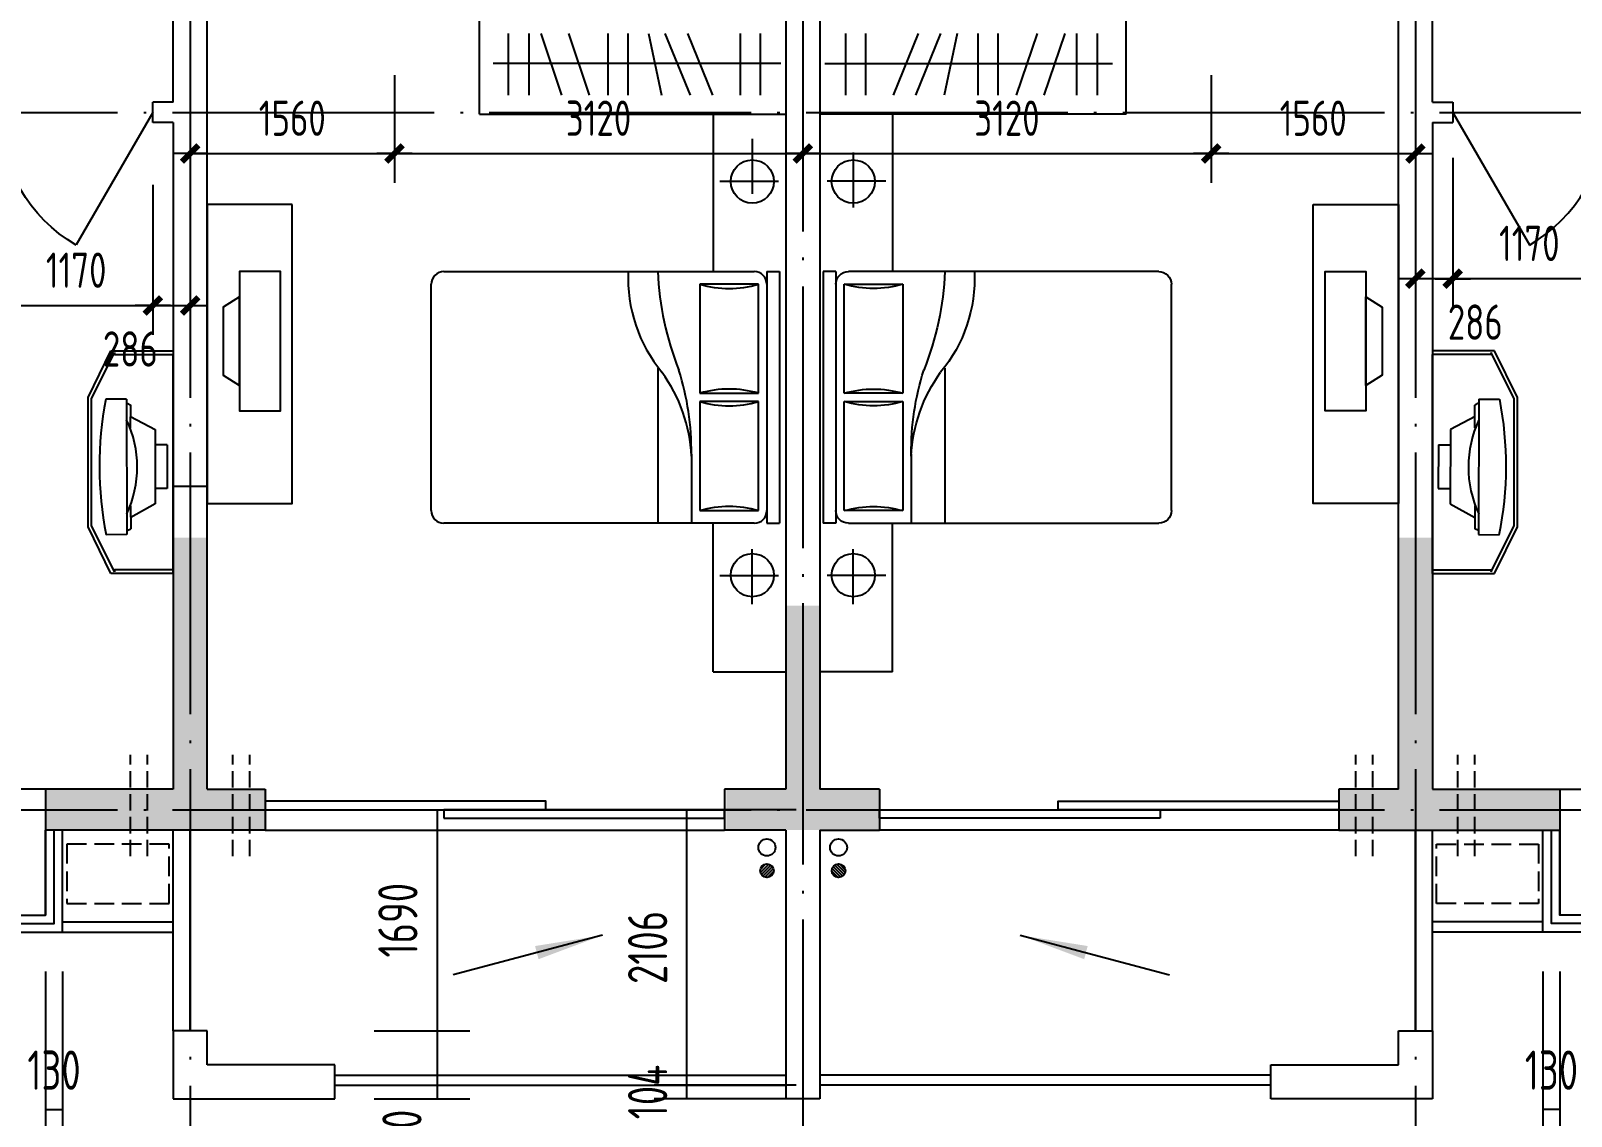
# Model space of a CAD drawing. Extents: x -726032 to 135930, y -151624 to 587044.
# Drawn here: x -475725 to -463956, y 460734 to 469031 of the extents above; entities that cross this region are included whole.
import ezdxf
from ezdxf.enums import TextEntityAlignment as Align

# ---------------------------------------------------------------- set-up
doc = ezdxf.new("R2010")
doc.units = 0
doc.header["$LTSCALE"] = 1000
doc.header["$MEASUREMENT"] = 0
doc.linetypes.add('DASH', pattern=[0.35, 0.25, -0.1])
doc.linetypes.add('DOTE', pattern=[2.42, 2, -0.2, 0.02, -0.2])
doc.layers.get('0').update_dxf_attribs({"linetype": 'CONTINUOUS'})
doc.layers.get('DEFPOINTS').update_dxf_attribs({"color": 1, "linetype": 'CONTINUOUS'})
for name, color, linetype in [('COLUMN', 170, 'CONTINUOUS'), ('DOTE', 8, 'DOTE'), ('GROUND', 45, 'CONTINUOUS'), ('PUB_DIM', 245, 'CONTINUOUS'), ('ROOF', 4, 'CONTINUOUS'), ('WALL', 255, 'CONTINUOUS'), ('WINDOW', 155, 'CONTINUOUS'), ('WINDOW_TEXT', 7, 'CONTINUOUS'), ('家具', 252, 'CONTINUOUS'), ('空调', 245, 'CONTINUOUS'), ('雨水管', 20, 'CONTINUOUS')]:
    doc.layers.add(name, color=color, linetype=linetype)
doc.styles.add('ATT', font='TXT')
doc.styles.add('DIM_FONT', font='isocp.shx', dxfattribs={"width": 0.8})
doc.styles.add('SIMPLEX', font='SIMPLEX.SHX')
doc.dimstyles.new('DIMA', dxfattribs={"dimtxt": 300, "dimasz": 1, "dimexe": 250, "dimexo": 300, "dimgap": 150, "dimtad": 1, "dimdec": 0, "dimzin": 0, "dimdsep": 46, "dimtxsty": 'DIM_FONT', "dimcen": 0.09, "dimse1": 1, "dimclrt": 142, "dimadec": 0, "dimazin": 0, "dimtfac": 1, "dimtdec": 0, "dimtix": 1, "dimtmove": 2, "dimatfit": 3, "dimfxl": 1, "dimtolj": 1, "dimtzin": 0, "dimarcsym": 0})
doc.dimstyles.new('DIMB', dxfattribs={"dimtxt": 300, "dimasz": 1, "dimexe": 250, "dimexo": 300, "dimgap": 150, "dimtad": 1, "dimdec": 0, "dimzin": 0, "dimdsep": 46, "dimtxsty": 'DIM_FONT', "dimcen": 0.09, "dimse2": 1, "dimclrt": 142, "dimadec": 0, "dimazin": 0, "dimtfac": 1, "dimtdec": 0, "dimtix": 1, "dimtmove": 2, "dimatfit": 3, "dimfxl": 1, "dimtolj": 1, "dimtzin": 0, "dimarcsym": 0})
doc.dimstyles.new('DIMN', dxfattribs={"dimtxt": 300, "dimasz": 1, "dimexe": 250, "dimexo": 300, "dimgap": 150, "dimtad": 1, "dimdec": 0, "dimzin": 0, "dimdsep": 46, "dimtxsty": 'DIM_FONT', "dimcen": 0.09, "dimclrt": 142, "dimadec": 0, "dimazin": 0, "dimtfac": 1, "dimtdec": 0, "dimtix": 1, "dimtmove": 2, "dimatfit": 3, "dimfxl": 1, "dimtolj": 1, "dimtzin": 0, "dimarcsym": 0})

# ---------------------------------------------------------------- blocks, each defined once
blk = doc.blocks.new('_DIMX')
blk.add_line((-150, 0), (150, 0))
at = {"const_width": 50}
blk.add_lwpolyline([(-70, -70), (70, 70)], dxfattribs=at)
blk = doc.blocks.new('*D3746')
at = {"layer": 'DEFPOINTS', "color": 0, "transparency": 16777216}
for p in [(-472947, 468963), (-469827, 468963), (-469827, 468093)]:
    blk.add_point(p, dxfattribs=at)
at = {"layer": 'PUB_DIM', "color": 0, "lineweight": -2, "transparency": 16777216}
for p, q in [((-472947, 468693), (-472947, 467868)), ((-472946, 468093), (-469828, 468093))]:
    blk.add_line(p, q, dxfattribs=at)
at = {"layer": 'PUB_DIM', "color": 0, "lineweight": -2, "transparency": 16777216, "xscale": 0.9, "yscale": 0.9, "zscale": 0.9, "rotation": 180}
blk.add_blockref('_DIMX', (-472947, 468093), dxfattribs=at)
at = {"layer": 'PUB_DIM', "color": 0, "lineweight": -2, "transparency": 16777216, "xscale": 0.9, "yscale": 0.9, "zscale": 0.9}
blk.add_blockref('_DIMX', (-469827, 468093), dxfattribs=at)
at = {"layer": 'PUB_DIM', "color": 142, "transparency": 16777216, "insert": (-471387, 468363), "char_height": 270, "attachment_point": 5, "style": 'DIM_FONT'}
blk.add_mtext('\\A1;3120', dxfattribs=at)
blk = doc.blocks.new('12PBED04')
at = {"color": 0, "linetype": 'ByBlock'}
for p, q in [((0, 0), (0, 60)), ((3, 60), (0, 60)), ((3, 0), (3, 60)), ((6, 60), (80, 60)), ((21, 43.5), (21, 60)), ((29, 23), (29, 60)), ((5, 57), (5, 31)), ((19, 57), (5, 57)), ((19, 31), (19, 57)), ((83, 57), (83, 3)), ((5, 31), (19, 31)), ((19, 29), (5, 29)), ((5, 29), (5, 3)), ((19, 3), (19, 29)), ((3, 0), (0, 0)), ((5, 3), (19, 3)), ((80, 0), (6, 0))]:
    blk.add_line(p, q, dxfattribs=at)
for centre, radius, start, end in [((6, 57), 3, 90, 180), ((80, 57), 3, 0, 90), ((12, 81), 25, 253.739795, 286.260205), ((83.75, 42.6875), 62.75526, 179.258164, 197.803367), ((57.725806, 45.629032), 36.761918, 182.539782, 216.040311), ((12, 7), 25, 73.739795, 106.260205), ((12, 53), 25, 253.739795, 286.260205), ((-44.51087, -3.358696), 73.587559, 2.616012, 21.406944), ((0.75, 1.5), 35.338541, 357.56726, 39.546081), ((12, -21), 25, 73.739795, 106.260205), ((6, 3), 3, 180, 270), ((80, 3), 3, 270, 0)]:
    blk.add_arc(centre, radius, start, end, dxfattribs=at)
at = {"color": 0, "linetype": 'ByBlock', "style": 'ATT'}
for tag, flags, p in [('ITEM', 3, (50, 35)), ('ROOM_NUMBER', 1, (50, 20.5))]:
    blk.add_attdef(tag, text='', height=6, dxfattribs=dict(at, flags=flags)).set_placement(p, align=Align.CENTER)
blk = doc.blocks.new('*D1134')
at = {"layer": 'DEFPOINTS', "color": 0, "transparency": 16777216}
for p in [(-474507, 468963), (-472947, 468963), (-472947, 468093)]:
    blk.add_point(p, dxfattribs=at)
at = {"layer": 'PUB_DIM', "color": 0, "lineweight": -2, "transparency": 16777216}
for p, q in [((-474507, 468693), (-474507, 467868)), ((-472947, 468693), (-472947, 467868)), ((-474506, 468093), (-472948, 468093))]:
    blk.add_line(p, q, dxfattribs=at)
at = {"layer": 'PUB_DIM', "color": 0, "lineweight": -2, "transparency": 16777216, "xscale": 0.9, "yscale": 0.9, "zscale": 0.9, "rotation": 180}
blk.add_blockref('_DIMX', (-474507, 468093), dxfattribs=at)
at = {"layer": 'PUB_DIM', "color": 0, "lineweight": -2, "transparency": 16777216, "xscale": 0.9, "yscale": 0.9, "zscale": 0.9}
blk.add_blockref('_DIMX', (-472947, 468093), dxfattribs=at)
at = {"layer": 'PUB_DIM', "color": 142, "transparency": 16777216, "insert": (-473727, 468363), "char_height": 270, "attachment_point": 5, "style": 'DIM_FONT'}
blk.add_mtext('\\A1;1560', dxfattribs=at)
blk = doc.blocks.new('*D2383')
at = {"layer": 'DEFPOINTS', "color": 0, "transparency": 16777216}
for p in [(-474793, 468124), (-474507, 468124), (-474507, 466931)]:
    blk.add_point(p, dxfattribs=at)
at = {"layer": 'PUB_DIM', "color": 0, "lineweight": -2, "transparency": 16777216}
for p, q in [((-474507, 467854), (-474507, 466706)), ((-474792, 466931), (-474508, 466931))]:
    blk.add_line(p, q, dxfattribs=at)
at = {"layer": 'PUB_DIM', "color": 0, "lineweight": -2, "transparency": 16777216, "xscale": 0.9, "yscale": 0.9, "zscale": 0.9, "rotation": 180}
blk.add_blockref('_DIMX', (-474793, 466931), dxfattribs=at)
at = {"layer": 'PUB_DIM', "color": 0, "lineweight": -2, "transparency": 16777216, "xscale": 0.9, "yscale": 0.9, "zscale": 0.9}
blk.add_blockref('_DIMX', (-474507, 466931), dxfattribs=at)
at = {"layer": 'PUB_DIM', "color": 142, "transparency": 16777216, "insert": (-474964, 466599), "char_height": 270, "attachment_point": 5, "style": 'DIM_FONT'}
blk.add_mtext('\\A1;286', dxfattribs=at)
blk = doc.blocks.new('*D2384')
at = {"layer": 'DEFPOINTS', "color": 0, "transparency": 16777216}
for p in [(-475963, 468124), (-474793, 468124), (-474793, 466931)]:
    blk.add_point(p, dxfattribs=at)
at = {"layer": 'PUB_DIM', "color": 0, "lineweight": -2, "transparency": 16777216}
for p, q in [((-474793, 467854), (-474793, 466706)), ((-475962, 466931), (-474794, 466931))]:
    blk.add_line(p, q, dxfattribs=at)
at = {"layer": 'PUB_DIM', "color": 0, "lineweight": -2, "transparency": 16777216, "xscale": 0.9, "yscale": 0.9, "zscale": 0.9, "rotation": 180}
blk.add_blockref('_DIMX', (-475963, 466931), dxfattribs=at)
at = {"layer": 'PUB_DIM', "color": 0, "lineweight": -2, "transparency": 16777216, "xscale": 0.9, "yscale": 0.9, "zscale": 0.9}
blk.add_blockref('_DIMX', (-474793, 466931), dxfattribs=at)
at = {"layer": 'PUB_DIM', "color": 142, "transparency": 16777216, "insert": (-475378, 467201), "char_height": 270, "attachment_point": 5, "style": 'DIM_FONT'}
blk.add_mtext('\\A1;1170', dxfattribs=at)
blk = doc.blocks.new('_DBLK')
blk.add_line((-0.5, 0), (0, -0.866))
blk.add_arc((-0.5, 0), 1, 300, 0)
at = {"layer": 'WINDOW_TEXT', "style": 'SIMPLEX', "flags": 9}
blk.add_attdef('A', text='', height=1, dxfattribs=at).set_placement((0, 1.5), align=Align.MIDDLE)
blk = doc.blocks.new('*D1138')
at = {"layer": 'DEFPOINTS', "color": 0, "transparency": 16777216}
for p in [(-475612, 462141), (-475482, 462141), (-475482, 460786)]:
    blk.add_point(p, dxfattribs=at)
at = {"layer": 'PUB_DIM', "color": 0, "lineweight": -2, "transparency": 16777216}
for p, q in [((-475612, 461841), (-475612, 460536)), ((-475482, 461841), (-475482, 460536)), ((-475613, 460786), (-475614, 460786)), ((-475612, 460786), (-475482, 460786)), ((-475481, 460786), (-475480, 460786))]:
    blk.add_line(p, q, dxfattribs=at)
at = {"layer": 'PUB_DIM', "color": 0, "transparency": 16777216}
for points in [[(-475613, 460787), (-475613, 460786), (-475612, 460786)], [(-475481, 460787), (-475481, 460786), (-475482, 460786)]]:
    blk.add_solid(points, dxfattribs=at)
at = {"layer": 'PUB_DIM', "color": 142, "transparency": 16777216, "insert": (-475547, 461086), "char_height": 300, "attachment_point": 5, "style": 'DIM_FONT'}
blk.add_mtext('\\A1;130', dxfattribs=at)
blk = doc.blocks.new('*D1194')
at = {"layer": 'DEFPOINTS', "color": 0, "transparency": 16777216}
for p in [(-466707, 468963), (-465147, 468963), (-465147, 468093)]:
    blk.add_point(p, dxfattribs=at)
at = {"layer": 'PUB_DIM', "color": 0, "lineweight": -2, "transparency": 16777216}
for p, q in [((-466707, 468693), (-466707, 467868)), ((-465147, 468693), (-465147, 467868)), ((-466706, 468093), (-465148, 468093))]:
    blk.add_line(p, q, dxfattribs=at)
at = {"layer": 'PUB_DIM', "color": 0, "lineweight": -2, "transparency": 16777216, "xscale": 0.9, "yscale": 0.9, "zscale": 0.9, "rotation": 180}
blk.add_blockref('_DIMX', (-466707, 468093), dxfattribs=at)
at = {"layer": 'PUB_DIM', "color": 0, "lineweight": -2, "transparency": 16777216, "xscale": 0.9, "yscale": 0.9, "zscale": 0.9}
blk.add_blockref('_DIMX', (-465147, 468093), dxfattribs=at)
at = {"layer": 'PUB_DIM', "color": 142, "transparency": 16777216, "insert": (-465927, 468363), "char_height": 270, "attachment_point": 5, "style": 'DIM_FONT'}
blk.add_mtext('\\A1;1560', dxfattribs=at)
blk = doc.blocks.new('*D2428')
at = {"layer": 'DEFPOINTS', "color": 0, "transparency": 16777216}
for p in [(-465147, 468329), (-464861, 468329), (-465147, 467136)]:
    blk.add_point(p, dxfattribs=at)
at = {"layer": 'PUB_DIM', "color": 0, "lineweight": -2, "transparency": 16777216}
for p, q in [((-465147, 468059), (-465147, 466911)), ((-464862, 467136), (-465146, 467136))]:
    blk.add_line(p, q, dxfattribs=at)
at = {"layer": 'PUB_DIM', "color": 0, "lineweight": -2, "transparency": 16777216, "xscale": 0.9, "yscale": 0.9, "zscale": 0.9, "rotation": 180}
blk.add_blockref('_DIMX', (-465147, 467136), dxfattribs=at)
at = {"layer": 'PUB_DIM', "color": 0, "lineweight": -2, "transparency": 16777216, "xscale": 0.9, "yscale": 0.9, "zscale": 0.9}
blk.add_blockref('_DIMX', (-464861, 467136), dxfattribs=at)
at = {"layer": 'PUB_DIM', "color": 142, "transparency": 16777216, "insert": (-464689, 466804), "char_height": 270, "attachment_point": 5, "style": 'DIM_FONT'}
blk.add_mtext('\\A1;286', dxfattribs=at)
blk = doc.blocks.new('*D2430')
at = {"layer": 'DEFPOINTS', "color": 0, "transparency": 16777216}
for p in [(-464861, 468329), (-463691, 468329), (-464861, 467136)]:
    blk.add_point(p, dxfattribs=at)
at = {"layer": 'PUB_DIM', "color": 0, "lineweight": -2, "transparency": 16777216}
for p, q in [((-464861, 468059), (-464861, 466911)), ((-463692, 467136), (-464860, 467136))]:
    blk.add_line(p, q, dxfattribs=at)
at = {"layer": 'PUB_DIM', "color": 0, "lineweight": -2, "transparency": 16777216, "xscale": 0.9, "yscale": 0.9, "zscale": 0.9, "rotation": 180}
blk.add_blockref('_DIMX', (-464861, 467136), dxfattribs=at)
at = {"layer": 'PUB_DIM', "color": 0, "lineweight": -2, "transparency": 16777216, "xscale": 0.9, "yscale": 0.9, "zscale": 0.9}
blk.add_blockref('_DIMX', (-463691, 467136), dxfattribs=at)
at = {"layer": 'PUB_DIM', "color": 142, "transparency": 16777216, "insert": (-464276, 467406), "char_height": 270, "attachment_point": 5, "style": 'DIM_FONT'}
blk.add_mtext('\\A1;1170', dxfattribs=at)
blk = doc.blocks.new('*D1197')
at = {"layer": 'DEFPOINTS', "color": 0, "transparency": 16777216}
for p in [(-464172, 462141), (-464042, 462141), (-464172, 460786)]:
    blk.add_point(p, dxfattribs=at)
at = {"layer": 'PUB_DIM', "color": 0, "lineweight": -2, "transparency": 16777216}
for p, q in [((-464172, 461841), (-464172, 460536)), ((-464042, 461841), (-464042, 460536)), ((-464173, 460786), (-464174, 460786)), ((-464042, 460786), (-464172, 460786)), ((-464041, 460786), (-464040, 460786))]:
    blk.add_line(p, q, dxfattribs=at)
at = {"layer": 'PUB_DIM', "color": 0, "transparency": 16777216}
for points in [[(-464173, 460787), (-464173, 460786), (-464172, 460786)], [(-464041, 460787), (-464041, 460786), (-464042, 460786)]]:
    blk.add_solid(points, dxfattribs=at)
at = {"layer": 'PUB_DIM', "color": 142, "transparency": 16777216, "insert": (-464107, 461086), "char_height": 300, "attachment_point": 5, "style": 'DIM_FONT'}
blk.add_mtext('\\A1;130', dxfattribs=at)
blk = doc.blocks.new('*D2437')
at = {"layer": 'DEFPOINTS', "color": 0, "transparency": 16777216}
for p in [(-469827, 468963), (-466707, 468963), (-466707, 468093)]:
    blk.add_point(p, dxfattribs=at)
at = {"layer": 'PUB_DIM', "color": 0, "lineweight": -2, "transparency": 16777216}
for p, q in [((-466707, 468693), (-466707, 467868)), ((-469826, 468093), (-466708, 468093))]:
    blk.add_line(p, q, dxfattribs=at)
at = {"layer": 'PUB_DIM', "color": 0, "lineweight": -2, "transparency": 16777216, "xscale": 0.9, "yscale": 0.9, "zscale": 0.9, "rotation": 180}
blk.add_blockref('_DIMX', (-469827, 468093), dxfattribs=at)
at = {"layer": 'PUB_DIM', "color": 0, "lineweight": -2, "transparency": 16777216, "xscale": 0.9, "yscale": 0.9, "zscale": 0.9}
blk.add_blockref('_DIMX', (-466707, 468093), dxfattribs=at)
at = {"layer": 'PUB_DIM', "color": 142, "transparency": 16777216, "insert": (-468267, 468363), "char_height": 270, "attachment_point": 5, "style": 'DIM_FONT'}
blk.add_mtext('\\A1;3120', dxfattribs=at)
blk = doc.blocks.new('_ARROW')
blk.add_solid([(0, 0), (-1, 0.1), (-1, -0.1)])
blk = doc.blocks.new('*D3956')
at = {"layer": 'DEFPOINTS', "color": 0, "transparency": 16777216}
for p in [(-473402, 461387), (-473402, 460867), (-472620, 460867)]:
    blk.add_point(p, dxfattribs=at)
at = {"layer": 'PUB_DIM', "color": 0, "lineweight": -2, "transparency": 16777216}
for p, q in [((-473102, 461387), (-472370, 461387)), ((-472620, 461386), (-472620, 460868)), ((-473102, 460867), (-472370, 460867))]:
    blk.add_line(p, q, dxfattribs=at)
at = {"layer": 'PUB_DIM', "color": 0, "transparency": 16777216}
for points in [[(-472620, 461386), (-472619, 461386), (-472620, 461387)], [(-472620, 460868), (-472619, 460868), (-472620, 460867)]]:
    blk.add_solid(points, dxfattribs=at)
at = {"layer": 'PUB_DIM', "color": 142, "transparency": 16777216, "insert": (-472889, 460558), "char_height": 300, "attachment_point": 5, "rotation": 90, "style": 'DIM_FONT'}
blk.add_mtext('\\A1;520', dxfattribs=at)
blk = doc.blocks.new('*D3955')
at = {"layer": 'DEFPOINTS', "color": 0, "transparency": 16777216}
for p in [(-473402, 463077), (-473402, 461387), (-472620, 461387)]:
    blk.add_point(p, dxfattribs=at)
at = {"layer": 'PUB_DIM', "color": 0, "lineweight": -2, "transparency": 16777216}
for p, q in [((-473102, 463077), (-472370, 463077)), ((-472620, 463076), (-472620, 461388)), ((-473102, 461387), (-472370, 461387))]:
    blk.add_line(p, q, dxfattribs=at)
at = {"layer": 'PUB_DIM', "color": 0, "transparency": 16777216}
for points in [[(-472620, 463076), (-472619, 463076), (-472620, 463077)], [(-472620, 461388), (-472619, 461388), (-472620, 461387)]]:
    blk.add_solid(points, dxfattribs=at)
at = {"layer": 'PUB_DIM', "color": 142, "transparency": 16777216, "insert": (-472920, 462232), "char_height": 300, "attachment_point": 5, "rotation": 90, "style": 'DIM_FONT'}
blk.add_mtext('\\A1;1690', dxfattribs=at)
blk = doc.blocks.new('*D3953')
at = {"layer": 'DEFPOINTS', "color": 0, "transparency": 16777216}
for p in [(-470712, 463077), (-469578, 463077), (-469578, 460971)]:
    blk.add_point(p, dxfattribs=at)
at = {"layer": 'PUB_DIM', "color": 0, "lineweight": -2, "transparency": 16777216}
for p, q in [((-469878, 463077), (-470962, 463077)), ((-470712, 460972), (-470712, 463076)), ((-469878, 460971), (-470962, 460971))]:
    blk.add_line(p, q, dxfattribs=at)
at = {"layer": 'PUB_DIM', "color": 0, "transparency": 16777216}
for points in [[(-470712, 463076), (-470711, 463076), (-470712, 463077)], [(-470712, 460972), (-470711, 460972), (-470712, 460971)]]:
    blk.add_solid(points, dxfattribs=at)
at = {"layer": 'PUB_DIM', "color": 142, "transparency": 16777216, "insert": (-471012, 462024), "char_height": 300, "attachment_point": 5, "rotation": 90, "style": 'DIM_FONT'}
blk.add_mtext('\\A1;2106', dxfattribs=at)
blk = doc.blocks.new('*D3954')
at = {"layer": 'DEFPOINTS', "color": 0, "transparency": 16777216}
for p in [(-470712, 460971), (-469578, 460971), (-469578, 460867)]:
    blk.add_point(p, dxfattribs=at)
at = {"layer": 'PUB_DIM', "color": 0, "lineweight": -2, "transparency": 16777216}
for p, q in [((-469878, 460971), (-470962, 460971)), ((-470712, 460972), (-470712, 460973)), ((-470712, 460867), (-470712, 460971)), ((-469878, 460867), (-470962, 460867)), ((-470712, 460866), (-470712, 460865))]:
    blk.add_line(p, q, dxfattribs=at)
at = {"layer": 'PUB_DIM', "color": 0, "transparency": 16777216}
for points in [[(-470712, 460972), (-470711, 460972), (-470712, 460971)], [(-470712, 460866), (-470711, 460866), (-470712, 460867)]]:
    blk.add_solid(points, dxfattribs=at)
at = {"layer": 'PUB_DIM', "color": 142, "transparency": 16777216, "insert": (-471012, 460919), "char_height": 300, "attachment_point": 5, "rotation": 90, "style": 'DIM_FONT'}
blk.add_mtext('\\A1;104', dxfattribs=at)

msp = doc.modelspace()

# ---------------------------------------------------------------- hatches: boundary and pattern name
at = {"layer": '雨水管'}
h = msp.add_hatch(dxfattribs=at)
h.set_pattern_fill('ANSI31', color=256, scale=130, style=0)
h.set_pattern_definition([(45, (-990856.378, 804642.36), (-11.4904852, 11.4904852), [])])
h.paths.add_polyline_path([(-470152.6, 462610.6, 1), (-470048.6, 462610.6, 1)])
h = msp.add_hatch(dxfattribs=at)
h.set_pattern_fill('ANSI31', color=256, scale=130, style=0)
h.set_pattern_definition([(135, (51202.637, 804642.36), (11.4904852, 11.4904852), [])])
h.paths.add_polyline_path([(-469605.2, 462610.6, 1), (-469501.2, 462610.6, 1)])

# ---------------------------------------------------------------- linework, layer by layer
at = {"layer": 'COLUMN'}
for points in [[(-474636.9, 463232.9), (-474636.9, 465156.9), (-474376.9, 463232.9), (-474376.9, 465156.9)], [(-465276.9, 465156.9), (-465276.9, 463232.9), (-465016.9, 465156.9), (-465016.9, 463232.9)], [(-469956.9, 463232.9), (-469956.9, 464636.9), (-469696.9, 463232.9), (-469696.9, 464636.9)], [(-475611.9, 463232.9), (-475611.9, 462920.9), (-473921.9, 463232.9), (-473921.9, 462920.9)], [(-470411.9, 463232.9), (-470411.9, 462920.9), (-469241.9, 463232.9), (-469241.9, 462920.9)], [(-465731.9, 463232.9), (-465731.9, 462920.9), (-464041.9, 463232.9), (-464041.9, 462920.9)]]:
    msp.add_solid(points, dxfattribs=at)
at = {"layer": 'DOTE'}
for p, q in [((-474506.9, 490006.5), (-474506.9, 459534.9)), ((-465146.9, 490006.5), (-465146.9, 459534.9)), ((-469826.9, 471916.9), (-469826.9, 459534.9)), ((-481902.2, 468406.9), (-412270.4, 468406.9)), ((-481902.2, 463076.9), (-412270.4, 463076.9))]:
    msp.add_line(p, q, dxfattribs=at)
at = {"layer": 'GROUND'}
for p, q in [((-473934.9, 462920.9), (-470424.9, 462920.9)), ((-465731.9, 462920.9), (-469241.9, 462920.9))]:
    msp.add_line(p, q, dxfattribs=at)
at = {"layer": 'ROOF'}
for p, q in [((-474636.9, 461386.7), (-474636.9, 462920.9)), ((-474506.9, 461386.7), (-474506.9, 462920.9)), ((-465146.9, 461386.7), (-465146.9, 462920.9)), ((-465016.9, 461386.7), (-465016.9, 462920.9)), ((-475481.9, 462218.9), (-474636.9, 462218.9)), ((-475481.9, 462140.9), (-474636.9, 462140.9)), ((-464171.9, 462218.9), (-465016.9, 462218.9)), ((-464171.9, 462140.9), (-465016.9, 462140.9))]:
    msp.add_line(p, q, dxfattribs=at)
for points in [[(-473401.9, 461048.7), (-469956.9, 461048.7)], [(-473401.9, 460970.7), (-469956.9, 460970.7)], [(-466251.9, 461048.7), (-469696.9, 461048.7)], [(-466251.9, 460970.7), (-469696.9, 460970.7)]]:
    msp.add_lwpolyline(points, dxfattribs=at)
at = {"layer": 'WALL'}
for p, q in [((-469696.9, 471786.9), (-469696.9, 463232.9)), ((-474636.9, 468484.9), (-474636.9, 469420.9)), ((-474376.9, 463232.9), (-474376.9, 469420.9)), ((-465276.9, 463232.9), (-465276.9, 469420.9)), ((-465016.9, 468484.9), (-465016.9, 469420.9)), ((-469956.9, 469108.9), (-469956.9, 463232.9)), ((-474636.9, 468484.9), (-474792.9, 468484.9)), ((-474792.9, 468328.9), (-474792.9, 468484.9)), ((-465016.9, 468484.9), (-464860.9, 468484.9)), ((-464860.9, 468484.9), (-464860.9, 468328.9)), ((-474636.9, 468328.9), (-474792.9, 468328.9)), ((-474636.9, 468328.9), (-474636.9, 463232.9)), ((-465016.9, 468328.9), (-464860.9, 468328.9)), ((-465016.9, 468328.9), (-465016.9, 463232.9)), ((-474376.9, 465546.9), (-474636.9, 465546.9)), ((-475611.9, 463232.9), (-475611.9, 462920.9)), ((-474636.9, 463232.9), (-475611.9, 463232.9)), ((-474376.9, 463232.9), (-473934.9, 463232.9)), ((-473934.9, 463232.9), (-473934.9, 462920.9)), ((-470424.9, 463232.9), (-470424.9, 462920.9)), ((-469956.9, 463232.9), (-470424.9, 463232.9)), ((-469241.9, 463232.9), (-469696.9, 463232.9)), ((-469241.9, 463232.9), (-469241.9, 462920.9)), ((-465731.9, 463232.9), (-465731.9, 462920.9)), ((-465276.9, 463232.9), (-465731.9, 463232.9)), ((-465016.9, 463232.9), (-464041.9, 463232.9)), ((-464041.9, 463232.9), (-464041.9, 462920.9)), ((-473934.9, 462920.9), (-475611.9, 462920.9)), ((-469956.9, 462920.9), (-470424.9, 462920.9)), ((-469956.9, 462920.9), (-469956.9, 460866.9)), ((-469696.9, 462920.9), (-469241.9, 462920.9)), ((-469696.9, 462920.9), (-469696.9, 460866.9)), ((-465731.9, 462920.9), (-464041.9, 462920.9)), ((-469696.9, 460866.9), (-469956.9, 460866.9))]:
    msp.add_line(p, q, dxfattribs=at)
at = {"layer": 'WALL', "color": 255}
for p, q in [((-474636.9, 461386.7), (-474636.9, 460866.7)), ((-474376.9, 461126.7), (-474376.9, 461386.7)), ((-465276.9, 461126.7), (-465276.9, 461386.7)), ((-465016.9, 461386.7), (-465016.9, 460866.7)), ((-473401.9, 461126.7), (-474376.9, 461126.7)), ((-473401.9, 460866.7), (-473401.9, 461126.7)), ((-466251.9, 460866.7), (-466251.9, 461126.7)), ((-466251.9, 461126.7), (-465276.9, 461126.7)), ((-474636.9, 460866.7), (-473401.9, 460866.7)), ((-465016.9, 460866.7), (-466251.9, 460866.7))]:
    msp.add_line(p, q, dxfattribs=at)
at = {"layer": 'WALL', "color": 0}
for p, q in [((-474376.9, 461386.7), (-474636.9, 461386.7)), ((-465276.9, 461386.7), (-465016.9, 461386.7))]:
    msp.add_line(p, q, dxfattribs=at)
at = {"layer": 'WINDOW'}
for p, q in [((-475611.9, 463232.9), (-477951.9, 463232.9)), ((-464041.9, 463232.9), (-461701.9, 463232.9))]:
    msp.add_line(p, q, dxfattribs=at)
for points in [[(-473934.9, 463076.9), (-471789.9, 463076.9), (-471789.9, 463141.9), (-473934.9, 463141.9)], [(-465731.9, 463076.9), (-467876.9, 463076.9), (-467876.9, 463141.9), (-465731.9, 463141.9)], [(-472569.9, 463011.9), (-470424.9, 463011.9), (-470424.9, 463076.9), (-472569.9, 463076.9)], [(-467096.9, 463011.9), (-469241.9, 463011.9), (-469241.9, 463076.9), (-467096.9, 463076.9)]]:
    msp.add_lwpolyline(points, close=True, dxfattribs=at)
for points in [[(-478081.9, 462920.9), (-478081.9, 462140.9), (-475481.9, 462140.9), (-475481.9, 462920.9)], [(-478016.9, 462920.9), (-478016.9, 462205.9), (-475546.9, 462205.9), (-475546.9, 462920.9)], [(-477951.9, 462920.9), (-477951.9, 462270.9), (-475611.9, 462270.9), (-475611.9, 462920.9)], [(-475611.9, 462920.9), (-475611.9, 462270.9)], [(-461571.9, 462920.9), (-461571.9, 462140.9), (-464171.9, 462140.9), (-464171.9, 462920.9)], [(-461636.9, 462920.9), (-461636.9, 462205.9), (-464106.9, 462205.9), (-464106.9, 462920.9)], [(-464041.9, 462920.9), (-464041.9, 462270.9)], [(-461701.9, 462920.9), (-461701.9, 462270.9), (-464041.9, 462270.9), (-464041.9, 462920.9)]]:
    msp.add_lwpolyline(points, dxfattribs=at)
at = {"layer": '家具'}
for p, q in [((-472296.8, 468393.9), (-472296.8, 469108.9)), ((-467356.9, 468393.9), (-467356.9, 469108.9)), ((-472077, 469010.4), (-472077, 468539.1)), ((-471919.2, 469010.4), (-471919.2, 468539.1)), ((-471829, 469010.4), (-471669.7, 468539.1)), ((-471617.7, 469010.4), (-471458.3, 468539.1)), ((-471316.1, 469010.4), (-471316.1, 468539.1)), ((-471163, 469010.4), (-471163, 468539.1)), ((-471005.3, 469010.4), (-470906.3, 468539.1)), ((-470880, 469010.4), (-470688.2, 468539.1)), ((-470708.4, 469010.4), (-470516.6, 468539.1)), ((-470305.9, 469010.4), (-470305.9, 468539.1)), ((-470152.8, 469010.4), (-470152.8, 468539.1)), ((-469501, 469010.4), (-469501, 468539.1)), ((-469347.9, 469010.4), (-469347.9, 468539.1)), ((-468945.4, 469010.4), (-469137.2, 468539.1)), ((-468773.7, 469010.4), (-468965.5, 468539.1)), ((-468648.5, 469010.4), (-468747.5, 468539.1)), ((-468490.7, 469010.4), (-468490.7, 468539.1)), ((-468337.6, 469010.4), (-468337.6, 468539.1)), ((-468036.1, 469010.4), (-468195.4, 468539.1)), ((-467824.7, 469010.4), (-467984, 468539.1)), ((-467734.5, 469010.4), (-467734.5, 468539.1)), ((-467576.8, 469010.4), (-467576.8, 468539.1)), ((-469994.9, 468781.9), (-472192, 468781.9)), ((-469658.8, 468781.9), (-467461.7, 468781.9)), ((-472296.8, 468393.9), (-469956.8, 468393.9)), ((-470511.4, 468393.9), (-470511.4, 467189.9)), ((-467356.9, 468393.9), (-469696.9, 468393.9)), ((-469142.4, 468393.9), (-469142.4, 467189.9)), ((-470212.5, 468205.1), (-470212.5, 467783.7)), ((-469441.2, 468101.1), (-469441.2, 467679.7)), ((-470460.3, 467881.4), (-470012.3, 467881.4)), ((-469193.5, 467881.4), (-469641.4, 467881.4)), ((-475286.9, 466228.5), (-475112.4, 466583.7)), ((-475260.9, 466217.8), (-475086.4, 466572.9)), ((-475112.4, 466583.7), (-474636.9, 466583.7)), ((-475086.4, 466572.9), (-475086.4, 466557.7)), ((-475086.4, 466557.7), (-474636.9, 466557.7)), ((-474636.9, 464883.4), (-474636.9, 466557.7)), ((-464541.3, 466583.7), (-465016.9, 466583.7)), ((-464567.3, 466557.7), (-465016.9, 466557.7)), ((-465016.9, 464883.4), (-465016.9, 466557.7)), ((-464392.9, 466217.8), (-464567.3, 466572.9)), ((-464567.3, 466572.9), (-464567.3, 466557.7)), ((-464366.9, 466228.5), (-464541.3, 466583.7)), ((-475286.9, 465238.6), (-475286.9, 466228.5)), ((-475260.9, 465249.3), (-475260.9, 466217.8)), ((-474993, 466215.2), (-475150.9, 466214.4)), ((-474993, 466215.2), (-474990.4, 465179.7)), ((-474988.4, 466184.1), (-474961.3, 466170.4)), ((-474961.8, 465996), (-474961.3, 466170.4)), ((-464665.4, 466184.1), (-464692.5, 466170.4)), ((-464692, 465996), (-464692.5, 466170.4)), ((-464660.8, 466215.2), (-464663.3, 465179.7)), ((-464660.8, 466215.2), (-464502.8, 466214.4)), ((-464392.9, 465249.3), (-464392.9, 466217.8)), ((-464366.9, 465238.6), (-464366.9, 466228.5)), ((-474963.4, 466083.8), (-474775.2, 465982.5)), ((-464690.4, 466083.8), (-464878.5, 465982.5)), ((-474775.2, 465982.5), (-474774, 465415)), ((-464878.5, 465982.5), (-464879.8, 465415)), ((-474682.6, 465866.1), (-474774.9, 465865.5)), ((-474682.6, 465866.1), (-474682, 465532.6)), ((-464971.1, 465866.1), (-464971.8, 465532.6)), ((-464971.1, 465866.1), (-464878.8, 465865.5)), ((-474682, 465532.6), (-474774.3, 465532)), ((-464971.8, 465532.6), (-464879.5, 465532)), ((-474961.8, 465399), (-474961.3, 465224.5)), ((-474774, 465415), (-474961.5, 465311.6)), ((-464879.8, 465415), (-464692.2, 465311.6)), ((-464692, 465399), (-464692.5, 465224.5)), ((-475112.4, 464883.4), (-475286.9, 465238.6)), ((-475086.4, 464894.2), (-475260.9, 465249.3)), ((-474988.4, 465210.8), (-474961.3, 465224.5)), ((-470511.4, 464131.1), (-470511.4, 465266.8)), ((-469142.4, 464131.1), (-469142.4, 465266.8)), ((-464665.4, 465210.8), (-464692.5, 465224.5)), ((-464567.3, 464894.2), (-464392.9, 465249.3)), ((-464541.3, 464883.4), (-464366.9, 465238.6)), ((-474990.4, 465179.7), (-475148.4, 465178.9)), ((-464663.3, 465179.7), (-464505.4, 465178.9)), ((-470212.5, 464647.5), (-470212.5, 465068.8)), ((-469441.2, 464647.5), (-469441.2, 465068.8)), ((-474636.9, 464883.4), (-475112.4, 464883.4)), ((-475086.4, 464909.4), (-475086.4, 464894.2)), ((-474636.9, 464909.4), (-475086.4, 464909.4)), ((-470460.3, 464867.2), (-470012.3, 464867.2)), ((-469193.5, 464867.2), (-469641.4, 464867.2)), ((-465016.9, 464909.4), (-464567.3, 464909.4)), ((-465016.9, 464883.4), (-464541.3, 464883.4)), ((-464567.3, 464909.4), (-464567.3, 464894.2)), ((-470511.4, 464131.1), (-469956.9, 464131.1)), ((-469142.4, 464131.1), (-469696.9, 464131.1))]:
    msp.add_line(p, q, dxfattribs=at)
for points in [[(-473726.9, 467702.3), (-474376.9, 467702.3), (-474376.9, 465416.9), (-473726.9, 465416.9)], [(-465926.9, 467702.3), (-465276.9, 467702.3), (-465276.9, 465416.9), (-465926.9, 465416.9)], [(-474129.5, 466320.8), (-474129.5, 466996.8), (-474254.3, 466918.8), (-474254.3, 466398.8), (-474129.5, 466320.8), (-474129.5, 466125.8), (-473817.5, 466125.8), (-473817.5, 467191.8), (-474129.5, 467191.8)], [(-465524.3, 466320.8), (-465524.3, 466996.8), (-465399.5, 466918.8), (-465399.5, 466398.8), (-465524.3, 466320.8), (-465524.3, 466125.8), (-465836.3, 466125.8), (-465836.3, 467191.8), (-465524.3, 467191.8)]]:
    msp.add_lwpolyline(points, close=True, dxfattribs=at)
for centre in [(-470212.5, 467878.8), (-469441.2, 467878.8), (-470212.5, 464869.8), (-469441.2, 464869.8)]:
    msp.add_circle(centre, 165.1, dxfattribs=at)
for centre, radius, start, end in [((-472523.5, 465704.6), 2677, 169.02266, 191.32602), ((-467130.2, 465704.6), 2677, 348.67398, 10.97734), ((-475760.1, 465696.6), 848.4, 335.05606, 25.21232), ((-463893.6, 465696.6), 848.4, 154.78768, 204.94394)]:
    msp.add_arc(centre, radius, start, end, dxfattribs=at)
at = {"layer": '空调', "linetype": 'DASH', "ltscale": 0.5}
for p, q in [((-474961.9, 462721.2), (-474961.9, 463495.1)), ((-474831.9, 462721.2), (-474831.9, 463495.1)), ((-474181.9, 462721.2), (-474181.9, 463495.1)), ((-474051.9, 462721.2), (-474051.9, 463495.1)), ((-465601.9, 462721.2), (-465601.9, 463495.1)), ((-465471.9, 462721.2), (-465471.9, 463495.1)), ((-464821.9, 462721.2), (-464821.9, 463495.1)), ((-464691.9, 462721.2), (-464691.9, 463495.1))]:
    msp.add_line(p, q, dxfattribs=at)
at = {"layer": '空调', "linetype": 'DASH', "ltscale": 0.6}
for points in [[(-475448.7, 462359.5), (-474668.7, 462359.5), (-474668.7, 462814.5), (-475448.7, 462814.5)], [(-464205, 462359.5), (-464985, 462359.5), (-464985, 462814.5), (-464205, 462814.5)]]:
    msp.add_lwpolyline(points, close=True, dxfattribs=at)
at = {"layer": '雨水管'}
for points in [[(-471356, 462117.3), (-472498, 461815.3)], [(-468166.3, 462117.3), (-467024.3, 461815.3)]]:
    msp.add_lwpolyline(points, dxfattribs=at)
for centre, radius in [((-470100.6, 462788.2), 65), ((-469553.2, 462788.2), 65), ((-470100.6, 462610.6), 52), ((-469553.2, 462610.6), 52)]:
    msp.add_circle(centre, radius, dxfattribs=at)

# ---------------------------------------------------------------- block references
at = {"layer": 'WINDOW', "yscale": -1170, "zscale": 1170, "rotation": 180}
for p, xscale in [((-475377.9, 468406.9), 1170), ((-464275.9, 468406.9), -1170)]:
    msp.add_blockref('_DBLK', p, dxfattribs=dict(at, xscale=xscale))
at = {"layer": '家具', "extrusion": (0, 0, -1)}
for p, xscale, yscale, zscale, rotation in [((470004.9, 467189.9), -32.05280000000023, 32.05280000000494, -32.05280000000023, 180.0000229272689), ((469670.9, 467189.9), 32.05280000000023, 32.05280000000023, -32.0528, 179.9999770727311)]:
    msp.add_blockref('12PBED04', p, dxfattribs=dict(at, xscale=xscale, yscale=yscale, zscale=zscale, rotation=rotation))
at = {"layer": '雨水管'}
for p, xscale, yscale, zscale, rotation in [((-471356, 462117.3), 519.9999999999976, 519.9999999999976, 519.9999999999976, 14.8153817559993), ((-468166.3, 462117.3), -519.9999999999975, 520, 520, 345.1846182440007)]:
    msp.add_blockref('_ARROW', p, dxfattribs=dict(at, xscale=xscale, yscale=yscale, zscale=zscale, rotation=rotation))

# ---------------------------------------------------------------- dimensions: what is measured, and where the dimension line sits
at = {"layer": 'PUB_DIM'}
for base, p1, p2, dimstyle, picture, middle in [((-472946.9, 468092.5), (-474506.9, 468963.2), (-472946.9, 468963.2), 'DIMN', '*D1134', (-473726.9, 468362.5)), ((-469826.9, 468092.5), (-472946.9, 468963.2), (-469826.9, 468963.2), 'DIMB', '*D3746', (-471386.9, 468362.6)), ((-466706.9, 468092.5), (-469826.9, 468963.2), (-466706.9, 468963.2), 'DIMA', '*D2437', (-468266.9, 468362.6)), ((-465146.9, 468092.5), (-466706.9, 468963.2), (-465146.9, 468963.2), 'DIMN', '*D1194', (-465926.9, 468362.5))]:
    dim = msp.add_linear_dim(base=base, p1=p1, p2=p2, dimstyle=dimstyle, override={"dimscale": 0.9, "dimblk1": '_DIMX', "dimblk2": '_DIMX', "dimsah": 1}, dxfattribs=at)
    dim.commit()
    dim.dimension.update_dxf_attribs({"geometry": picture, "text_midpoint": middle})
for base, p1, p2, angle, picture, middle in [((-465146.9, 467136.1), (-464860.9, 468328.9), (-465146.9, 468328.9), 180, '*D2428', (-464689.3, 466804.1)), ((-474506.9, 466931.1), (-474792.9, 468124), (-474506.9, 468124), 0, '*D2383', (-474964.4, 466599.2))]:
    dim = msp.add_linear_dim(base=base, p1=p1, p2=p2, angle=angle, dimstyle='DIMA', override={"dimscale": 0.9, "dimblk1": '_DIMX', "dimblk2": '_DIMX', "dimsah": 1}, dxfattribs=at)
    dim.commit()
    dim.dimension.update_dxf_attribs({"geometry": picture, "text_midpoint": middle, "dimtype": 161})
for p1, p2, distance, picture, middle in [((-463690.9, 468328.9), (-464860.9, 468328.9), 1192.9, '*D2430', (-464275.9, 467406.1)), ((-475962.9, 468124), (-474792.9, 468124), -1192.9, '*D2384', (-475377.9, 467201.1))]:
    dim = msp.add_aligned_dim(p1=p1, p2=p2, distance=distance, dimstyle='DIMA', override={"dimscale": 0.9, "dimblk1": '_DIMX', "dimblk2": '_DIMX', "dimsah": 1}, dxfattribs=at)
    dim.commit()
    dim.dimension.update_dxf_attribs({"geometry": picture, "text_midpoint": middle})
for base, p1, p2, picture, middle in [((-472619.7, 461386.7), (-473402.2, 463076.9), (-473402.2, 461386.7), '*D3955', (-472919.7, 462231.8)), ((-470711.6, 463076.9), (-469578.2, 460970.7), (-469578.2, 463076.9), '*D3953', (-471011.7, 462023.8)), ((-470711.6, 460970.7), (-469578.2, 460866.9), (-469578.2, 460970.7), '*D3954', (-471011.6, 460918.8))]:
    dim = msp.add_linear_dim(base=base, p1=p1, p2=p2, angle=90, dimstyle='DIMN', dxfattribs=at)
    dim.commit()
    dim.dimension.update_dxf_attribs({"geometry": picture, "text_midpoint": middle})
for base, p1, p2, picture, middle in [((-475481.9, 460786.4), (-475611.9, 462140.9), (-475481.9, 462140.9), '*D1138', (-475546.9, 461086.4)), ((-464171.9, 460786.4), (-464041.9, 462140.9), (-464171.9, 462140.9), '*D1197', (-464106.9, 461086.4))]:
    dim = msp.add_linear_dim(base=base, p1=p1, p2=p2, dimstyle='DIMN', dxfattribs=at)
    dim.commit()
    dim.dimension.update_dxf_attribs({"geometry": picture, "text_midpoint": middle})
dim = msp.add_linear_dim(base=(-472619.7, 460866.7), p1=(-473402.2, 461386.7), p2=(-473402.2, 460866.7), angle=90, dimstyle='DIMN', dxfattribs=at)
dim.commit()
dim.dimension.update_dxf_attribs({"geometry": '*D3956', "text_midpoint": (-472888.9, 460558.5), "dimtype": 160})

doc.saveas('drawing.dxf')
